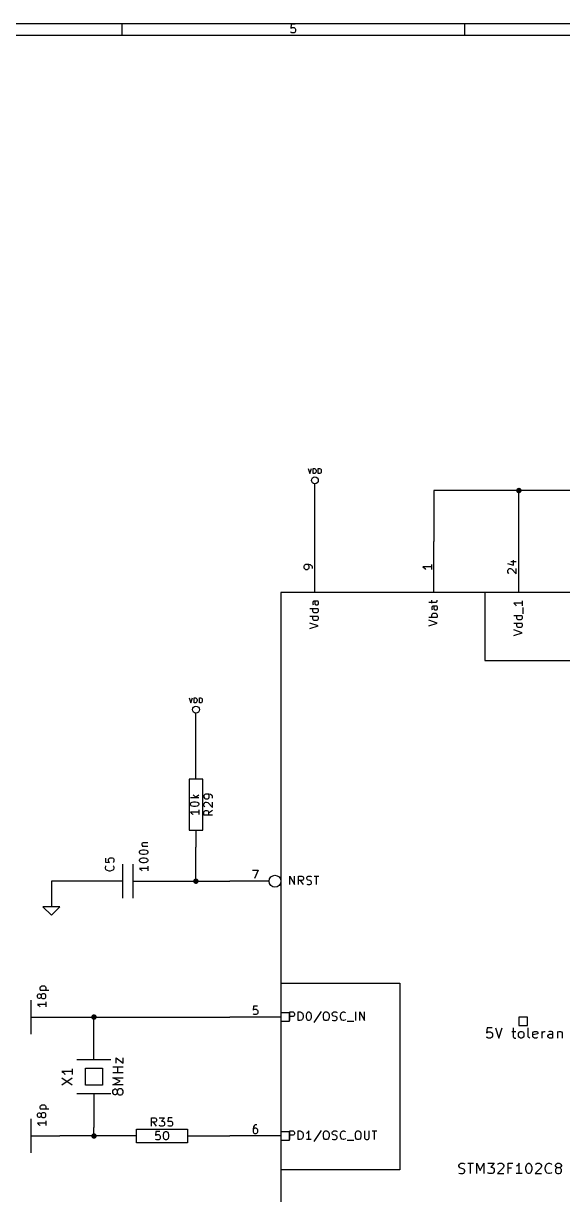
# Model space of a CAD drawing. Extents: x 4000 to 326700, y 4000 to 230000.
# Drawn here: x 78850 to 110570, y 161050 to 230000 of the extents above; entities that cross this region are included whole.
import ezdxf

# ---------------------------------------------------------------- set-up
doc = ezdxf.new("R2010")
doc.units = 0
for name, color, linetype in [('BLACK', 1, 'CONTINUOUS'), ('CYAN', 4, 'CONTINUOUS'), ('GREEN', 3, 'CONTINUOUS'), ('LIGHTYELLOW', 24, 'CONTINUOUS'), ('RED', 5, 'CONTINUOUS')]:
    doc.layers.add(name, color=color, linetype=linetype)

msp = doc.modelspace()

# ---------------------------------------------------------------- linework, layer by layer
at = {"layer": 'BLACK'}
for p, q in [((4000, 230000), (326700, 230000)), ((84640, 230000), (84640, 229300)), ((94600, 229950), (94580, 229710)), ((94580, 229710), (94600, 229730)), ((94840, 229950), (94600, 229950)), ((94600, 229730), (94650, 229760)), ((94650, 229760), (94770, 229760)), ((94770, 229760), (94810, 229730)), ((94810, 229730), (94840, 229710)), ((94840, 229710), (94860, 229660)), ((94860, 229660), (94860, 229540)), ((104800, 230000), (104800, 229300)), ((4700, 229300), (326000, 229300)), ((94600, 229470), (94580, 229500)), ((94650, 229450), (94600, 229470)), ((94770, 229450), (94650, 229450)), ((94810, 229470), (94770, 229450)), ((94840, 229500), (94810, 229470)), ((94860, 229540), (94840, 229500))]:
    msp.add_line(p, q, dxfattribs=at)
at = {"layer": 'CYAN'}
for p, q in [((95600, 203800), (95700, 203500)), ((95700, 203500), (95800, 203800)), ((95900, 203500), (95900, 203800)), ((95900, 203800), (95970, 203800)), ((95970, 203500), (95900, 203500)), ((95970, 203800), (96020, 203780)), ((96020, 203510), (95970, 203500)), ((96020, 203780), (96040, 203760)), ((96040, 203540), (96020, 203510)), ((96040, 203760), (96060, 203730)), ((96060, 203570), (96040, 203540)), ((96060, 203730), (96070, 203670)), ((96070, 203630), (96060, 203570)), ((96070, 203670), (96070, 203630)), ((96200, 203500), (96200, 203800)), ((96200, 203800), (96270, 203800)), ((96270, 203500), (96200, 203500)), ((96270, 203800), (96320, 203780)), ((96320, 203510), (96270, 203500)), ((96320, 203780), (96340, 203760)), ((96340, 203540), (96320, 203510)), ((96340, 203760), (96360, 203730)), ((96360, 203570), (96340, 203540)), ((96360, 203730), (96370, 203670)), ((96370, 203630), (96360, 203570)), ((96370, 203670), (96370, 203630)), ((95890, 195960), (95870, 195910)), ((95870, 195910), (95870, 195820)), ((95870, 195820), (95890, 195770)), ((95940, 195980), (95890, 195960)), ((96200, 195980), (95940, 195980)), ((96010, 195940), (95990, 195980)), ((96010, 195820), (96010, 195940)), ((96040, 195770), (96010, 195820)), ((96180, 195980), (96200, 195940)), ((96200, 195820), (96180, 195770)), ((96200, 195940), (96200, 195820)), ((102700, 195930), (103130, 195930)), ((102870, 195860), (102870, 196050)), ((103130, 195930), (103180, 195950)), ((103180, 195950), (103200, 196000)), ((103200, 196000), (103200, 196050)), ((108200, 195860), (107700, 195860)), ((107700, 195860), (107770, 195810)), ((108200, 196000), (108200, 195720)), ((96200, 195530), (95700, 195530)), ((95870, 195490), (95890, 195530)), ((95870, 195390), (95870, 195490)), ((95890, 195340), (95870, 195390)), ((95920, 195320), (95890, 195340)), ((95960, 195300), (95920, 195320)), ((96110, 195300), (95960, 195300)), ((96080, 195750), (96040, 195770)), ((96130, 195750), (96080, 195750)), ((96150, 195320), (96110, 195300)), ((96180, 195770), (96130, 195750)), ((96180, 195340), (96150, 195320)), ((96180, 195530), (96200, 195490)), ((96200, 195390), (96180, 195340)), ((96200, 195490), (96200, 195390)), ((102890, 195670), (102870, 195620)), ((102870, 195620), (102870, 195530)), ((102870, 195530), (102890, 195480)), ((102870, 195170), (102890, 195220)), ((102870, 195080), (102870, 195170)), ((102940, 195690), (102890, 195670)), ((102890, 195220), (102920, 195240)), ((102920, 195240), (102960, 195270)), ((103200, 195690), (102940, 195690)), ((102960, 195270), (103110, 195270)), ((103010, 195650), (102990, 195690)), ((103010, 195530), (103010, 195650)), ((103040, 195480), (103010, 195530)), ((103080, 195460), (103040, 195480)), ((103130, 195460), (103080, 195460)), ((103110, 195270), (103150, 195240)), ((103180, 195480), (103130, 195460)), ((103150, 195240), (103180, 195220)), ((103180, 195690), (103200, 195650)), ((103200, 195530), (103180, 195480)), ((103180, 195220), (103200, 195170)), ((103200, 195650), (103200, 195530)), ((103200, 195170), (103200, 195080)), ((107770, 195810), (107820, 195760)), ((107820, 195760), (107850, 195720)), ((108250, 195240), (108250, 195620)), ((96200, 195080), (95700, 195080)), ((96200, 194530), (95700, 194700)), ((95700, 194370), (96200, 194530)), ((95870, 195040), (95890, 195080)), ((95870, 194940), (95870, 195040)), ((95890, 194890), (95870, 194940)), ((95920, 194870), (95890, 194890)), ((95960, 194850), (95920, 194870)), ((96110, 194850), (95960, 194850)), ((96150, 194870), (96110, 194850)), ((96180, 194890), (96150, 194870)), ((96180, 195080), (96200, 195040)), ((96200, 194940), (96180, 194890)), ((96200, 195040), (96200, 194940)), ((103200, 195030), (102700, 195030)), ((103200, 194690), (102700, 194860)), ((102700, 194530), (103200, 194690)), ((102890, 195030), (102870, 195080)), ((103200, 195080), (103180, 195030)), ((108200, 195120), (107700, 195120)), ((108200, 194670), (107700, 194670)), ((107870, 195080), (107890, 195120)), ((107870, 194980), (107870, 195080)), ((107890, 194930), (107870, 194980)), ((107870, 194630), (107890, 194670)), ((107870, 194530), (107870, 194630)), ((107890, 194480), (107870, 194530)), ((107920, 194910), (107890, 194930)), ((107920, 194460), (107890, 194480)), ((107960, 194890), (107920, 194910)), ((107960, 194440), (107920, 194460)), ((108110, 194890), (107960, 194890)), ((108110, 194440), (107960, 194440)), ((108150, 194910), (108110, 194890)), ((108150, 194460), (108110, 194440)), ((108180, 194930), (108150, 194910)), ((108180, 194480), (108150, 194460)), ((108180, 195120), (108200, 195080)), ((108200, 194980), (108180, 194930)), ((108180, 194670), (108200, 194630)), ((108200, 194530), (108180, 194480)), ((108200, 195080), (108200, 194980)), ((108200, 194630), (108200, 194530)), ((108200, 194120), (107700, 194290)), ((107700, 193960), (108200, 194120)), ((88600, 190300), (88700, 190000)), ((88700, 190000), (88800, 190300)), ((88900, 190000), (88900, 190300)), ((88900, 190300), (88970, 190300)), ((88970, 190000), (88900, 190000)), ((88970, 190300), (89020, 190280)), ((89020, 190010), (88970, 190000)), ((89020, 190280), (89040, 190260)), ((89040, 190040), (89020, 190010)), ((89040, 190260), (89060, 190230)), ((89060, 190070), (89040, 190040)), ((89060, 190230), (89070, 190170)), ((89070, 190130), (89060, 190070)), ((89070, 190170), (89070, 190130)), ((89200, 190000), (89200, 190300)), ((89200, 190300), (89270, 190300)), ((89270, 190000), (89200, 190000)), ((89270, 190300), (89320, 190280)), ((89320, 190010), (89270, 190000)), ((89320, 190280), (89340, 190260)), ((89340, 190040), (89320, 190010)), ((89340, 190260), (89360, 190230)), ((89360, 190070), (89340, 190040)), ((89360, 190230), (89370, 190170)), ((89370, 190130), (89360, 190070)), ((89370, 190170), (89370, 190130)), ((89170, 184400), (88670, 184400)), ((88670, 184060), (88700, 184110)), ((88700, 184110), (88720, 184130)), ((88720, 184130), (88770, 184160)), ((88770, 184160), (88860, 184180)), ((88840, 184590), (89030, 184400)), ((88860, 184180), (88980, 184180)), ((88980, 184450), (89170, 184590)), ((88980, 184180), (89080, 184160)), ((89080, 184160), (89120, 184130)), ((89120, 184130), (89150, 184110)), ((89150, 184110), (89170, 184060)), ((89500, 184580), (89470, 184540)), ((89470, 184540), (89470, 184440)), ((89470, 184440), (89500, 184390)), ((89470, 184060), (89500, 184100)), ((89520, 184610), (89500, 184580)), ((89500, 184390), (89520, 184370)), ((89500, 184100), (89520, 184130)), ((89570, 184630), (89520, 184610)), ((89520, 184370), (89570, 184350)), ((89520, 184130), (89570, 184150)), ((89760, 184630), (89570, 184630)), ((89570, 184350), (89690, 184350)), ((89570, 184150), (89620, 184150)), ((89620, 184150), (89690, 184130)), ((89730, 184610), (89690, 184630)), ((89690, 184350), (89730, 184370)), ((89690, 184130), (89970, 183840)), ((89760, 184580), (89730, 184610)), ((89730, 184370), (89760, 184390)), ((89850, 184610), (89760, 184630)), ((89780, 184540), (89760, 184580)), ((89760, 184390), (89780, 184440)), ((89780, 184440), (89780, 184540)), ((89920, 184560), (89850, 184610)), ((89950, 184540), (89920, 184560)), ((89970, 184490), (89950, 184540)), ((89970, 184390), (89970, 184490)), ((89970, 183840), (89970, 184150)), ((88670, 184010), (88670, 184060)), ((88700, 183970), (88670, 184010)), ((89170, 183560), (88670, 183560)), ((88670, 183560), (88740, 183510)), ((88720, 183940), (88700, 183970)), ((88770, 183920), (88720, 183940)), ((88740, 183510), (88790, 183460)), ((88860, 183900), (88770, 183920)), ((88790, 183460), (88820, 183420)), ((88980, 183900), (88860, 183900)), ((89080, 183920), (88980, 183900)), ((89120, 183940), (89080, 183920)), ((89150, 183970), (89120, 183940)), ((89170, 184010), (89150, 183970)), ((89170, 184060), (89170, 184010)), ((89170, 183700), (89170, 183420)), ((89470, 183940), (89470, 184060)), ((89500, 183890), (89470, 183940)), ((89470, 183580), (89500, 183630)), ((89470, 183390), (89470, 183580)), ((89520, 183870), (89500, 183890)), ((89500, 183630), (89520, 183650)), ((89520, 183650), (89570, 183670)), ((89570, 183670), (89640, 183670)), ((89640, 183670), (89690, 183650)), ((89690, 183650), (89710, 183630)), ((89710, 183630), (89730, 183580)), ((89970, 183670), (89730, 183510)), ((89730, 183580), (89730, 183390)), ((89970, 183390), (89470, 183390)), ((85770, 181330), (85860, 181350)), ((85840, 181710), (85860, 181760)), ((85840, 181640), (85840, 181710)), ((85860, 181590), (85840, 181640)), ((85840, 181570), (86170, 181570)), ((85860, 181760), (85910, 181780)), ((85890, 181570), (85860, 181590)), ((85860, 181350), (85980, 181350)), ((85910, 181780), (86170, 181780)), ((85980, 181350), (86080, 181330)), ((83670, 180860), (83670, 180620)), ((83860, 180790), (83890, 180830)), ((83860, 180670), (83860, 180790)), ((83890, 180620), (83860, 180670)), ((83890, 180830), (83910, 180860)), ((83910, 180860), (83960, 180880)), ((83960, 180880), (84080, 180880)), ((84080, 180880), (84120, 180860)), ((84120, 180860), (84150, 180830)), ((84150, 180830), (84170, 180790)), ((84170, 180670), (84150, 180620)), ((84170, 180790), (84170, 180670)), ((85670, 181230), (85700, 181280)), ((85670, 181180), (85670, 181230)), ((85700, 181140), (85670, 181180)), ((85670, 180750), (85700, 180800)), ((85670, 180700), (85670, 180750)), ((85700, 180660), (85670, 180700)), ((85700, 181280), (85720, 181300)), ((85720, 181110), (85700, 181140)), ((85700, 180800), (85720, 180820)), ((85720, 180630), (85700, 180660)), ((85720, 181300), (85770, 181330)), ((85770, 181090), (85720, 181110)), ((85720, 180820), (85770, 180850)), ((85860, 181070), (85770, 181090)), ((85770, 180850), (85860, 180870)), ((85980, 181070), (85860, 181070)), ((85860, 180870), (85980, 180870)), ((86080, 181090), (85980, 181070)), ((85980, 180870), (86080, 180850)), ((86080, 181330), (86120, 181300)), ((86120, 181110), (86080, 181090)), ((86080, 180850), (86120, 180820)), ((86120, 181300), (86150, 181280)), ((86150, 181140), (86120, 181110)), ((86120, 180820), (86150, 180800)), ((86150, 180660), (86120, 180630)), ((86150, 181280), (86170, 181230)), ((86170, 181180), (86150, 181140)), ((86150, 180800), (86170, 180750)), ((86170, 180700), (86150, 180660)), ((86170, 181230), (86170, 181180)), ((86170, 180750), (86170, 180700)), ((83670, 180620), (83910, 180600)), ((83670, 180310), (83700, 180380)), ((83670, 180260), (83670, 180310)), ((83700, 180190), (83670, 180260)), ((83700, 180380), (83720, 180400)), ((83740, 180140), (83700, 180190)), ((83790, 180120), (83740, 180140)), ((83890, 180100), (83790, 180120)), ((83910, 180600), (83890, 180620)), ((83960, 180100), (83890, 180100)), ((84050, 180120), (83960, 180100)), ((84100, 180140), (84050, 180120)), ((84150, 180190), (84100, 180140)), ((84150, 180620), (84120, 180600)), ((84120, 180400), (84150, 180380)), ((84150, 180380), (84170, 180310)), ((84170, 180260), (84150, 180190)), ((84170, 180310), (84170, 180260)), ((86170, 180250), (85670, 180250)), ((85670, 180250), (85740, 180200)), ((85770, 180610), (85720, 180630)), ((85740, 180200), (85790, 180150)), ((85860, 180590), (85770, 180610)), ((85790, 180150), (85820, 180110)), ((85980, 180590), (85860, 180590)), ((86080, 180610), (85980, 180590)), ((86120, 180630), (86080, 180610)), ((86170, 180390), (86170, 180110)), ((94520, 179300), (94520, 179800)), ((94520, 179800), (94800, 179300)), ((94800, 179300), (94800, 179800)), ((95040, 179300), (95040, 179800)), ((95040, 179800), (95230, 179800)), ((95230, 179540), (95040, 179540)), ((95320, 179300), (95160, 179540)), ((95230, 179800), (95280, 179770)), ((95280, 179560), (95230, 179540)), ((95280, 179770), (95300, 179750)), ((95300, 179580), (95280, 179560)), ((95300, 179750), (95320, 179700)), ((95320, 179630), (95300, 179580)), ((95320, 179700), (95320, 179630)), ((95520, 179700), (95540, 179750)), ((95520, 179650), (95520, 179700)), ((95540, 179610), (95520, 179650)), ((95520, 179320), (95590, 179300)), ((95540, 179750), (95560, 179770)), ((95560, 179580), (95540, 179610)), ((95560, 179770), (95610, 179800)), ((95610, 179560), (95560, 179580)), ((95590, 179300), (95710, 179300)), ((95610, 179800), (95730, 179800)), ((95710, 179540), (95610, 179560)), ((95750, 179510), (95710, 179540)), ((95710, 179300), (95750, 179320)), ((95730, 179800), (95800, 179770)), ((95780, 179490), (95750, 179510)), ((95750, 179320), (95780, 179350)), ((95800, 179440), (95780, 179490)), ((95780, 179350), (95800, 179390)), ((95800, 179390), (95800, 179440)), ((95950, 179800), (96230, 179800)), ((96090, 179300), (96090, 179800)), ((79840, 173230), (79860, 173280)), ((79840, 173140), (79840, 173230)), ((79860, 173090), (79840, 173140)), ((79840, 173090), (80340, 173090)), ((79860, 173280), (79890, 173300)), ((79890, 173300), (79930, 173330)), ((79930, 173330), (80080, 173330)), ((80080, 173330), (80120, 173300)), ((80120, 173300), (80150, 173280)), ((80150, 173280), (80170, 173230)), ((80170, 173140), (80150, 173090)), ((80170, 173230), (80170, 173140)), ((79670, 172780), (79700, 172820)), ((79670, 172680), (79670, 172780)), ((79700, 172630), (79670, 172680)), ((79700, 172820), (79720, 172850)), ((79720, 172610), (79700, 172630)), ((79720, 172850), (79770, 172870)), ((79770, 172590), (79720, 172610)), ((79770, 172870), (79790, 172870)), ((79790, 172590), (79770, 172590)), ((79790, 172870), (79840, 172850)), ((79840, 172610), (79790, 172590)), ((79840, 172850), (79860, 172820)), ((79860, 172630), (79840, 172610)), ((79860, 172820), (79890, 172780)), ((79890, 172680), (79860, 172630)), ((79910, 172820), (79890, 172780)), ((79890, 172780), (79890, 172680)), ((79890, 172680), (79910, 172630)), ((79930, 172850), (79910, 172820)), ((79910, 172630), (79930, 172610)), ((79980, 172870), (79930, 172850)), ((79930, 172610), (79980, 172590)), ((80080, 172870), (79980, 172870)), ((79980, 172590), (80080, 172590)), ((80120, 172850), (80080, 172870)), ((80080, 172590), (80120, 172610)), ((80150, 172820), (80120, 172850)), ((80120, 172610), (80150, 172630)), ((80170, 172780), (80150, 172820)), ((80150, 172630), (80170, 172680)), ((80170, 172680), (80170, 172780)), ((80170, 172390), (80170, 172110)), ((80170, 172250), (79670, 172250)), ((79670, 172250), (79740, 172200)), ((79740, 172200), (79790, 172150)), ((79790, 172150), (79820, 172110)), ((94520, 171300), (94520, 171800)), ((94520, 171800), (94710, 171800)), ((94710, 171800), (94760, 171770)), ((94760, 171770), (94780, 171750)), ((94780, 171750), (94800, 171700)), ((94800, 171700), (94800, 171630)), ((95020, 171300), (95020, 171800)), ((95020, 171800), (95140, 171800)), ((95140, 171800), (95210, 171770)), ((95210, 171770), (95260, 171730)), ((95260, 171730), (95280, 171680)), ((95500, 171610), (95520, 171700)), ((95520, 171700), (95540, 171750)), ((95540, 171750), (95570, 171770)), ((95570, 171770), (95610, 171800)), ((95610, 171800), (95660, 171800)), ((95660, 171800), (95710, 171770)), ((95710, 171770), (95730, 171750)), ((95730, 171750), (95760, 171700)), ((95760, 171700), (95780, 171610)), ((96360, 171820), (95930, 171180)), ((96500, 171630), (96520, 171730)), ((96520, 171730), (96570, 171770)), ((96570, 171770), (96610, 171800)), ((96610, 171800), (96710, 171800)), ((96710, 171800), (96760, 171770)), ((96760, 171770), (96800, 171730)), ((96800, 171730), (96830, 171630)), ((97020, 171700), (97040, 171750)), ((97020, 171650), (97020, 171700)), ((97040, 171750), (97060, 171770)), ((97060, 171770), (97110, 171800)), ((97110, 171800), (97230, 171800)), ((97230, 171800), (97300, 171770)), ((97520, 171680), (97540, 171730)), ((97540, 171730), (97590, 171770)), ((97590, 171770), (97660, 171800)), ((97660, 171800), (97710, 171800)), ((97710, 171800), (97780, 171770)), ((97780, 171770), (97800, 171750)), ((98400, 171300), (98400, 171800)), ((98640, 171300), (98640, 171800)), ((98640, 171800), (98920, 171300)), ((98920, 171300), (98920, 171800)), ((94710, 171540), (94520, 171540)), ((94760, 171560), (94710, 171540)), ((94780, 171580), (94760, 171560)), ((94800, 171630), (94780, 171580)), ((95140, 171300), (95020, 171300)), ((95210, 171320), (95140, 171300)), ((95260, 171370), (95210, 171320)), ((95280, 171420), (95260, 171370)), ((95280, 171680), (95300, 171580)), ((95300, 171510), (95280, 171420)), ((95300, 171580), (95300, 171510)), ((95500, 171490), (95500, 171610)), ((95520, 171390), (95500, 171490)), ((95540, 171350), (95520, 171390)), ((95570, 171320), (95540, 171350)), ((95610, 171300), (95570, 171320)), ((95660, 171300), (95610, 171300)), ((95710, 171320), (95660, 171300)), ((95730, 171350), (95710, 171320)), ((95760, 171390), (95730, 171350)), ((95780, 171490), (95760, 171390)), ((95780, 171610), (95780, 171490)), ((96500, 171460), (96500, 171630)), ((96520, 171370), (96500, 171460)), ((96570, 171320), (96520, 171370)), ((96610, 171300), (96570, 171320)), ((96710, 171300), (96610, 171300)), ((96760, 171320), (96710, 171300)), ((96800, 171370), (96760, 171320)), ((96830, 171460), (96800, 171370)), ((96830, 171630), (96830, 171460)), ((97040, 171610), (97020, 171650)), ((97020, 171320), (97090, 171300)), ((97060, 171580), (97040, 171610)), ((97110, 171560), (97060, 171580)), ((97090, 171300), (97210, 171300)), ((97210, 171540), (97110, 171560)), ((97250, 171510), (97210, 171540)), ((97210, 171300), (97250, 171320)), ((97280, 171490), (97250, 171510)), ((97250, 171320), (97280, 171350)), ((97300, 171440), (97280, 171490)), ((97280, 171350), (97300, 171390)), ((97300, 171390), (97300, 171440)), ((97500, 171580), (97520, 171680)), ((97500, 171510), (97500, 171580)), ((97520, 171420), (97500, 171510)), ((97540, 171370), (97520, 171420)), ((97590, 171320), (97540, 171370)), ((97660, 171300), (97590, 171320)), ((97710, 171300), (97660, 171300)), ((97780, 171320), (97710, 171300)), ((97800, 171350), (97780, 171320)), ((97900, 171250), (98280, 171250)), ((84310, 168790), (84310, 169100)), ((84310, 169100), (84710, 168790)), ((84710, 168790), (84710, 169100)), ((81710, 168290), (81110, 168290)), ((81110, 168290), (81200, 168230)), ((81710, 168460), (81710, 168110)), ((84710, 168560), (84110, 168560)), ((84400, 168210), (84400, 168560)), ((81110, 167520), (81710, 167920)), ((81110, 167920), (81710, 167520)), ((81200, 168230), (81260, 168170)), ((81260, 168170), (81280, 168110)), ((84710, 168210), (84110, 168210)), ((84540, 167720), (84110, 167920)), ((84110, 167920), (84710, 167920)), ((84110, 167520), (84540, 167720)), ((84710, 167520), (84110, 167520)), ((84110, 167150), (84140, 167210)), ((84110, 167040), (84110, 167150)), ((84140, 166980), (84110, 167040)), ((84140, 167210), (84170, 167240)), ((84170, 166950), (84140, 166980)), ((84170, 167240), (84230, 167270)), ((84230, 166920), (84170, 166950)), ((84230, 167270), (84260, 167270)), ((84260, 166920), (84230, 166920)), ((84260, 167270), (84310, 167240)), ((84310, 166950), (84260, 166920)), ((84310, 167240), (84340, 167210)), ((84340, 166980), (84310, 166950)), ((84340, 167210), (84370, 167150)), ((84370, 167040), (84340, 166980)), ((84400, 167210), (84370, 167150)), ((84370, 167150), (84370, 167040)), ((84370, 167040), (84400, 166980)), ((84430, 167240), (84400, 167210)), ((84400, 166980), (84430, 166950)), ((84480, 167270), (84430, 167240)), ((84430, 166950), (84480, 166920)), ((84600, 167270), (84480, 167270)), ((84480, 166920), (84600, 166920)), ((84660, 167240), (84600, 167270)), ((84600, 166920), (84660, 166950)), ((84680, 167210), (84660, 167240)), ((84660, 166950), (84680, 166980)), ((84710, 167150), (84680, 167210)), ((84680, 166980), (84710, 167040)), ((84710, 167040), (84710, 167150)), ((79840, 166230), (79860, 166280)), ((79840, 166140), (79840, 166230)), ((79860, 166280), (79890, 166300)), ((79890, 166300), (79930, 166330)), ((79930, 166330), (80080, 166330)), ((80080, 166330), (80120, 166300)), ((80120, 166300), (80150, 166280)), ((80150, 166280), (80170, 166230)), ((80170, 166230), (80170, 166140)), ((79670, 165780), (79700, 165820)), ((79670, 165680), (79670, 165780)), ((79700, 165630), (79670, 165680)), ((79700, 165820), (79720, 165850)), ((79720, 165610), (79700, 165630)), ((79720, 165850), (79770, 165870)), ((79770, 165590), (79720, 165610)), ((79770, 165870), (79790, 165870)), ((79790, 165590), (79770, 165590)), ((79790, 165870), (79840, 165850)), ((79840, 165610), (79790, 165590)), ((79860, 166090), (79840, 166140)), ((79840, 166090), (80340, 166090)), ((79840, 165850), (79860, 165820)), ((79860, 165630), (79840, 165610)), ((79860, 165820), (79890, 165780)), ((79890, 165680), (79860, 165630)), ((79910, 165820), (79890, 165780)), ((79890, 165780), (79890, 165680)), ((79890, 165680), (79910, 165630)), ((79930, 165850), (79910, 165820)), ((79910, 165630), (79930, 165610)), ((79980, 165870), (79930, 165850)), ((79930, 165610), (79980, 165590)), ((80080, 165870), (79980, 165870)), ((79980, 165590), (80080, 165590)), ((80120, 165850), (80080, 165870)), ((80080, 165590), (80120, 165610)), ((80150, 165820), (80120, 165850)), ((80120, 165610), (80150, 165630)), ((80170, 166140), (80150, 166090)), ((80170, 165780), (80150, 165820)), ((80150, 165630), (80170, 165680)), ((80170, 165680), (80170, 165780)), ((86390, 165070), (86390, 165570)), ((86390, 165570), (86580, 165570)), ((86580, 165570), (86630, 165540)), ((86630, 165540), (86650, 165520)), ((86650, 165520), (86670, 165470)), ((86840, 165570), (87150, 165570)), ((87150, 165570), (86980, 165380)), ((87370, 165570), (87350, 165330)), ((87610, 165570), (87370, 165570)), ((80170, 165250), (79670, 165250)), ((79670, 165250), (79740, 165200)), ((79740, 165200), (79790, 165150)), ((79790, 165150), (79820, 165110)), ((80170, 165390), (80170, 165110)), ((86580, 165310), (86390, 165310)), ((86670, 165070), (86510, 165310)), ((86630, 165330), (86580, 165310)), ((86650, 165350), (86630, 165330)), ((86670, 165400), (86650, 165350)), ((86670, 165470), (86670, 165400)), ((86870, 165090), (86840, 165120)), ((86910, 165070), (86870, 165090)), ((87060, 165070), (86910, 165070)), ((86980, 165380), (87060, 165380)), ((87060, 165380), (87100, 165350)), ((87100, 165090), (87060, 165070)), ((87100, 165350), (87130, 165330)), ((87130, 165120), (87100, 165090)), ((87130, 165330), (87150, 165280)), ((87150, 165160), (87130, 165120)), ((87150, 165280), (87150, 165160)), ((87350, 165330), (87370, 165350)), ((87370, 165090), (87350, 165120)), ((87370, 165350), (87420, 165380)), ((87420, 165070), (87370, 165090)), ((87420, 165380), (87540, 165380)), ((87540, 165070), (87420, 165070)), ((87540, 165380), (87580, 165350)), ((87580, 165090), (87540, 165070)), ((87580, 165350), (87610, 165330)), ((87610, 165120), (87580, 165090)), ((87610, 165330), (87630, 165280)), ((87630, 165160), (87610, 165120)), ((87630, 165280), (87630, 165160)), ((94520, 164300), (94520, 164800)), ((94520, 164800), (94710, 164800)), ((94710, 164800), (94760, 164770)), ((95020, 164300), (95020, 164800)), ((95020, 164800), (95140, 164800)), ((95140, 164800), (95210, 164770)), ((95640, 164800), (95590, 164730)), ((95640, 164300), (95640, 164800)), ((96360, 164820), (95930, 164180)), ((96570, 164770), (96610, 164800)), ((96610, 164800), (96710, 164800)), ((96710, 164800), (96760, 164770)), ((97060, 164770), (97110, 164800)), ((97110, 164800), (97230, 164800)), ((97230, 164800), (97300, 164770)), ((97590, 164770), (97660, 164800)), ((97660, 164800), (97710, 164800)), ((97710, 164800), (97780, 164770)), ((98450, 164770), (98490, 164800)), ((98490, 164800), (98590, 164800)), ((98590, 164800), (98640, 164770)), ((98920, 164800), (98920, 164390)), ((99200, 164390), (99200, 164800)), ((99370, 164800), (99650, 164800)), ((99510, 164300), (99510, 164800)), ((86640, 164770), (86620, 164530)), ((86620, 164530), (86640, 164550)), ((86640, 164290), (86620, 164320)), ((86880, 164770), (86640, 164770)), ((86640, 164550), (86690, 164580)), ((86690, 164270), (86640, 164290)), ((86690, 164580), (86810, 164580)), ((86810, 164270), (86690, 164270)), ((86810, 164580), (86850, 164550)), ((86850, 164290), (86810, 164270)), ((86850, 164550), (86880, 164530)), ((86880, 164320), (86850, 164290)), ((86880, 164530), (86900, 164480)), ((86900, 164360), (86880, 164320)), ((86900, 164480), (86900, 164360)), ((87100, 164580), (87120, 164670)), ((87100, 164460), (87100, 164580)), ((87120, 164360), (87100, 164460)), ((87120, 164670), (87140, 164720)), ((87140, 164320), (87120, 164360)), ((87140, 164720), (87170, 164740)), ((87170, 164290), (87140, 164320)), ((87170, 164740), (87210, 164770)), ((87210, 164270), (87170, 164290)), ((87210, 164770), (87260, 164770)), ((87260, 164270), (87210, 164270)), ((87260, 164770), (87310, 164740)), ((87310, 164290), (87260, 164270)), ((87310, 164740), (87330, 164720)), ((87330, 164320), (87310, 164290)), ((87330, 164720), (87360, 164670)), ((87360, 164360), (87330, 164320)), ((87360, 164670), (87380, 164580)), ((87380, 164460), (87360, 164360)), ((87380, 164580), (87380, 164460)), ((94710, 164540), (94520, 164540)), ((94760, 164560), (94710, 164540)), ((94760, 164770), (94780, 164750)), ((94780, 164580), (94760, 164560)), ((94780, 164750), (94800, 164700)), ((94800, 164630), (94780, 164580)), ((94800, 164700), (94800, 164630)), ((95140, 164300), (95020, 164300)), ((95210, 164320), (95140, 164300)), ((95210, 164770), (95260, 164730)), ((95260, 164370), (95210, 164320)), ((95260, 164730), (95280, 164680)), ((95280, 164420), (95260, 164370)), ((95280, 164680), (95300, 164580)), ((95300, 164510), (95280, 164420)), ((95300, 164580), (95300, 164510)), ((95540, 164680), (95500, 164650)), ((95780, 164300), (95500, 164300)), ((95590, 164730), (95540, 164680)), ((96500, 164630), (96520, 164730)), ((96500, 164460), (96500, 164630)), ((96520, 164370), (96500, 164460)), ((96520, 164730), (96570, 164770)), ((96570, 164320), (96520, 164370)), ((96610, 164300), (96570, 164320)), ((96710, 164300), (96610, 164300)), ((96760, 164320), (96710, 164300)), ((96760, 164770), (96800, 164730)), ((96800, 164370), (96760, 164320)), ((96800, 164730), (96830, 164630)), ((96830, 164460), (96800, 164370)), ((96830, 164630), (96830, 164460)), ((97020, 164700), (97040, 164750)), ((97020, 164650), (97020, 164700)), ((97040, 164610), (97020, 164650)), ((97020, 164320), (97090, 164300)), ((97040, 164750), (97060, 164770)), ((97060, 164580), (97040, 164610)), ((97110, 164560), (97060, 164580)), ((97090, 164300), (97210, 164300)), ((97210, 164540), (97110, 164560)), ((97250, 164510), (97210, 164540)), ((97210, 164300), (97250, 164320)), ((97280, 164490), (97250, 164510)), ((97250, 164320), (97280, 164350)), ((97300, 164440), (97280, 164490)), ((97280, 164350), (97300, 164390)), ((97300, 164390), (97300, 164440)), ((97500, 164580), (97520, 164680)), ((97500, 164510), (97500, 164580)), ((97520, 164420), (97500, 164510)), ((97520, 164680), (97540, 164730)), ((97540, 164370), (97520, 164420)), ((97540, 164730), (97590, 164770)), ((97590, 164320), (97540, 164370)), ((97660, 164300), (97590, 164320)), ((97710, 164300), (97660, 164300)), ((97780, 164320), (97710, 164300)), ((97780, 164770), (97800, 164750)), ((97800, 164350), (97780, 164320)), ((97900, 164250), (98280, 164250)), ((98380, 164630), (98400, 164730)), ((98380, 164460), (98380, 164630)), ((98400, 164370), (98380, 164460)), ((98400, 164730), (98450, 164770)), ((98450, 164320), (98400, 164370)), ((98490, 164300), (98450, 164320)), ((98590, 164300), (98490, 164300)), ((98640, 164320), (98590, 164300)), ((98640, 164770), (98680, 164730)), ((98680, 164370), (98640, 164320)), ((98680, 164730), (98710, 164630)), ((98710, 164460), (98680, 164370)), ((98710, 164630), (98710, 164460)), ((98920, 164390), (98940, 164350)), ((98940, 164350), (98970, 164320)), ((98970, 164320), (99010, 164300)), ((99010, 164300), (99110, 164300)), ((99110, 164300), (99160, 164320)), ((99160, 164320), (99180, 164350)), ((99180, 164350), (99200, 164390)), ((104470, 162770), (104500, 162830)), ((104470, 162720), (104470, 162770)), ((104500, 162830), (104530, 162860)), ((104530, 162860), (104590, 162890)), ((104590, 162890), (104730, 162890)), ((104730, 162890), (104820, 162860)), ((104990, 162890), (105330, 162890)), ((105160, 162290), (105160, 162890)), ((105530, 162290), (105530, 162890)), ((105530, 162890), (105730, 162460)), ((105730, 162460), (105930, 162890)), ((105930, 162890), (105930, 162290)), ((106170, 162890), (106540, 162890)), ((106540, 162890), (106340, 162660)), ((106760, 162830), (106790, 162860)), ((106790, 162860), (106850, 162890)), ((106850, 162890), (106990, 162890)), ((106990, 162890), (107050, 162860)), ((107050, 162860), (107080, 162830)), ((107080, 162830), (107110, 162770)), ((107110, 162770), (107110, 162720)), ((107360, 162290), (107360, 162890)), ((107360, 162890), (107650, 162890)), ((107900, 162740), (107840, 162720)), ((107960, 162800), (107900, 162740)), ((108020, 162890), (107960, 162800)), ((108020, 162290), (108020, 162890)), ((108410, 162660), (108440, 162770)), ((108440, 162770), (108470, 162830)), ((108470, 162830), (108500, 162860)), ((108500, 162860), (108560, 162890)), ((108560, 162890), (108610, 162890)), ((108610, 162890), (108670, 162860)), ((108670, 162860), (108700, 162830)), ((108700, 162830), (108730, 162770)), ((108730, 162770), (108760, 162660)), ((108980, 162830), (109010, 162860)), ((109010, 162860), (109070, 162890)), ((109070, 162890), (109210, 162890)), ((109210, 162890), (109270, 162860)), ((109270, 162860), (109300, 162830)), ((109300, 162830), (109330, 162770)), ((109330, 162770), (109330, 162720)), ((109550, 162630), (109580, 162740)), ((109580, 162740), (109610, 162800)), ((109610, 162800), (109670, 162860)), ((109670, 162860), (109750, 162890)), ((109750, 162890), (109810, 162890)), ((109810, 162890), (109900, 162860)), ((109900, 162860), (109930, 162830)), ((110150, 162770), (110180, 162830)), ((110150, 162740), (110150, 162770)), ((110180, 162690), (110150, 162740)), ((110180, 162830), (110210, 162860)), ((110210, 162860), (110270, 162890)), ((110270, 162890), (110380, 162890)), ((110380, 162890), (110440, 162860)), ((110440, 162860), (110470, 162830)), ((110470, 162830), (110500, 162770)), ((110500, 162740), (110470, 162690)), ((110500, 162770), (110500, 162740)), ((104500, 162660), (104470, 162720)), ((104470, 162320), (104560, 162290)), ((104530, 162630), (104500, 162660)), ((104590, 162600), (104530, 162630)), ((104560, 162290), (104700, 162290)), ((104700, 162570), (104590, 162600)), ((104760, 162540), (104700, 162570)), ((104700, 162290), (104760, 162320)), ((104790, 162520), (104760, 162540)), ((104760, 162320), (104790, 162340)), ((104820, 162460), (104790, 162520)), ((104790, 162340), (104820, 162400)), ((104820, 162400), (104820, 162460)), ((106190, 162320), (106170, 162340)), ((106250, 162290), (106190, 162320)), ((106420, 162290), (106250, 162290)), ((106340, 162660), (106420, 162660)), ((106420, 162660), (106480, 162630)), ((106480, 162320), (106420, 162290)), ((106480, 162630), (106510, 162600)), ((106510, 162340), (106480, 162320)), ((106510, 162600), (106540, 162540)), ((106540, 162400), (106510, 162340)), ((106540, 162540), (106540, 162400)), ((107080, 162630), (106740, 162290)), ((106740, 162290), (107110, 162290)), ((107110, 162720), (107080, 162630)), ((107560, 162600), (107360, 162600)), ((108190, 162290), (107840, 162290)), ((108410, 162520), (108410, 162660)), ((108440, 162400), (108410, 162520)), ((108470, 162340), (108440, 162400)), ((108500, 162320), (108470, 162340)), ((108560, 162290), (108500, 162320)), ((108610, 162290), (108560, 162290)), ((108670, 162320), (108610, 162290)), ((108700, 162340), (108670, 162320)), ((108730, 162400), (108700, 162340)), ((108760, 162520), (108730, 162400)), ((108760, 162660), (108760, 162520)), ((109300, 162630), (108960, 162290)), ((108960, 162290), (109330, 162290)), ((109330, 162720), (109300, 162630)), ((109550, 162540), (109550, 162630)), ((109580, 162430), (109550, 162540)), ((109610, 162370), (109580, 162430)), ((109670, 162320), (109610, 162370)), ((109750, 162290), (109670, 162320)), ((109810, 162290), (109750, 162290)), ((109900, 162320), (109810, 162290)), ((109930, 162340), (109900, 162320)), ((110180, 162570), (110150, 162520)), ((110150, 162520), (110150, 162400)), ((110150, 162400), (110180, 162340)), ((110210, 162660), (110180, 162690)), ((110210, 162600), (110180, 162570)), ((110180, 162340), (110210, 162320)), ((110270, 162630), (110210, 162660)), ((110270, 162630), (110210, 162600)), ((110210, 162320), (110270, 162290)), ((110380, 162630), (110270, 162630)), ((110270, 162290), (110380, 162290)), ((110440, 162660), (110380, 162630)), ((110440, 162600), (110380, 162630)), ((110380, 162290), (110440, 162320)), ((110470, 162690), (110440, 162660)), ((110470, 162570), (110440, 162600)), ((110440, 162320), (110470, 162340)), ((110500, 162520), (110470, 162570)), ((110470, 162340), (110500, 162400)), ((110500, 162400), (110500, 162520))]:
    msp.add_line(p, q, dxfattribs=at)
at = {"layer": 'GREEN'}
for p, q in [((96000, 199500), (96000, 202500)), ((120000, 202500), (103000, 202500)), ((103000, 202500), (103000, 199500)), ((108000, 199500), (108000, 202500)), ((89000, 186500), (89000, 189000)), ((89000, 179500), (89000, 181500)), ((83000, 179500), (80500, 179500)), ((80500, 179500), (80500, 178000)), ((87000, 179500), (91000, 179500)), ((81000, 171500), (91000, 171500)), ((83000, 171000), (83000, 171500)), ((83000, 164500), (83000, 165000)), ((84500, 164500), (81000, 164500)), ((89500, 164500), (91000, 164500))]:
    msp.add_line(p, q, dxfattribs=at)
at = {"layer": 'GREEN', "const_width": 160}
for points in [[(107920, 202500, 1), (108080, 202500, 1)], [(88920, 179500, 1), (89080, 179500, 1)], [(82920, 171500, 1), (83080, 171500, 1)], [(82920, 164500, 1), (83080, 164500, 1)]]:
    msp.add_lwpolyline(points, format="xyb", close=True, dxfattribs=at)
at = {"layer": 'LIGHTYELLOW'}
for p, q in [((82500, 167500), (82500, 168500)), ((82500, 168500), (83500, 168500)), ((83500, 168500), (83500, 167500)), ((83500, 167500), (82500, 167500))]:
    msp.add_line(p, q, dxfattribs=at)
at = {"layer": 'RED'}
for p, q in [((96000, 202500), (96000, 202900)), ((96000, 196500), (96000, 199500)), ((103000, 196500), (103000, 199500)), ((108000, 196500), (108000, 199500)), ((95380, 198090), (95350, 198050)), ((95350, 198050), (95350, 197950)), ((95350, 197950), (95380, 197900)), ((95400, 198120), (95380, 198090)), ((95380, 197900), (95400, 197880)), ((95450, 198140), (95400, 198120)), ((95640, 198140), (95450, 198140)), ((95610, 198120), (95570, 198140)), ((95640, 198090), (95610, 198120)), ((95610, 197880), (95640, 197900)), ((95730, 198120), (95640, 198140)), ((95660, 198050), (95640, 198090)), ((95640, 197900), (95660, 197950)), ((95660, 197950), (95660, 198050)), ((95800, 198070), (95730, 198120)), ((95830, 198050), (95800, 198070)), ((95850, 198000), (95830, 198050)), ((95850, 197900), (95850, 198000)), ((102850, 198000), (102350, 198000)), ((102350, 198000), (102420, 197950)), ((102420, 197950), (102470, 197900)), ((102470, 197900), (102500, 197860)), ((102850, 198140), (102850, 197860)), ((107330, 198210), (107690, 198100)), ((107400, 197880), (107450, 197900)), ((107450, 197900), (107500, 197900)), ((107500, 197900), (107570, 197880)), ((107520, 198330), (107850, 198330)), ((107690, 198100), (107690, 198400)), ((107850, 197590), (107850, 197900)), ((95400, 197880), (95450, 197860)), ((95450, 197860), (95570, 197860)), ((95570, 197860), (95610, 197880)), ((107350, 197810), (107380, 197850)), ((107350, 197690), (107350, 197810)), ((107380, 197640), (107350, 197690)), ((107380, 197850), (107400, 197880)), ((107400, 197620), (107380, 197640)), ((107570, 197880), (107850, 197590)), ((94000, 196500), (94000, 113500)), ((134000, 196500), (94000, 196500)), ((106000, 196500), (106000, 192500)), ((106000, 192500), (122000, 192500)), ((89000, 189000), (89000, 189400)), ((89000, 185500), (89000, 186500)), ((88600, 185500), (88600, 182500)), ((89400, 185500), (88600, 185500)), ((89400, 182500), (89400, 185500)), ((88600, 182500), (89400, 182500)), ((89000, 182500), (89000, 181500)), ((84700, 178500), (84700, 180500)), ((85300, 178500), (85300, 180500)), ((92330, 180150), (92660, 180150)), ((92660, 180150), (92450, 179650)), ((84700, 179500), (83000, 179500)), ((85300, 179500), (87000, 179500)), ((93300, 179500), (91000, 179500)), ((80000, 178000), (80500, 177500)), ((81000, 178000), (80000, 178000)), ((80500, 177500), (81000, 178000)), ((94000, 173500), (101000, 173500)), ((101000, 173500), (101000, 162500)), ((79300, 170500), (79300, 172500)), ((92380, 172150), (92360, 171910)), ((92360, 171910), (92380, 171930)), ((92380, 171670), (92360, 171700)), ((92620, 172150), (92380, 172150)), ((92380, 171930), (92430, 171960)), ((92430, 171960), (92550, 171960)), ((92550, 171960), (92590, 171930)), ((92590, 171930), (92620, 171910)), ((92620, 171700), (92590, 171670)), ((92620, 171910), (92640, 171860)), ((92640, 171740), (92620, 171700)), ((92640, 171860), (92640, 171740)), ((94000, 171750), (94000, 171250)), ((94500, 171750), (94000, 171750)), ((94500, 171250), (94500, 171750)), ((79300, 171500), (81000, 171500)), ((83000, 169000), (83000, 171000)), ((94000, 171500), (91000, 171500)), ((92430, 171650), (92380, 171670)), ((92550, 171650), (92430, 171650)), ((92590, 171670), (92550, 171650)), ((94000, 171250), (94500, 171250)), ((108000, 171500), (108000, 171000)), ((108500, 171500), (108000, 171500)), ((108000, 171500), (108000, 171000)), ((108500, 171500), (108000, 171500)), ((108000, 171000), (108500, 171000)), ((108000, 171000), (108500, 171000)), ((108500, 171000), (108500, 171500)), ((108500, 171000), (108500, 171500)), ((106130, 170860), (106100, 170570)), ((106100, 170570), (106130, 170600)), ((106130, 170290), (106100, 170310)), ((106420, 170860), (106130, 170860)), ((106130, 170600), (106190, 170630)), ((106190, 170630), (106330, 170630)), ((106330, 170630), (106390, 170600)), ((106390, 170600), (106420, 170570)), ((106420, 170310), (106390, 170290)), ((106420, 170570), (106450, 170510)), ((106450, 170370), (106420, 170310)), ((106450, 170510), (106450, 170370)), ((106620, 170860), (106820, 170260)), ((106820, 170260), (107020, 170860)), ((107590, 170660), (107820, 170660)), ((107670, 170860), (107670, 170340)), ((107670, 170340), (107700, 170290)), ((107980, 170540), (108010, 170600)), ((107980, 170370), (107980, 170540)), ((108010, 170310), (107980, 170370)), ((108010, 170600), (108040, 170630)), ((108040, 170290), (108010, 170310)), ((108040, 170630), (108100, 170660)), ((108100, 170660), (108180, 170660)), ((108180, 170660), (108240, 170630)), ((108240, 170630), (108270, 170600)), ((108270, 170310), (108240, 170290)), ((108270, 170600), (108300, 170540)), ((108300, 170370), (108270, 170310)), ((108300, 170540), (108300, 170370)), ((108550, 170340), (108550, 170860)), ((108580, 170290), (108550, 170340)), ((108830, 170570), (108860, 170630)), ((108830, 170340), (108830, 170570)), ((109120, 170510), (108830, 170460)), ((108860, 170290), (108830, 170340)), ((108860, 170630), (108920, 170660)), ((108920, 170660), (109030, 170660)), ((109030, 170660), (109090, 170630)), ((109090, 170630), (109120, 170570)), ((109120, 170570), (109120, 170510)), ((109370, 170260), (109370, 170660)), ((109370, 170540), (109400, 170600)), ((109400, 170600), (109430, 170630)), ((109430, 170630), (109490, 170660)), ((109490, 170660), (109540, 170660)), ((109710, 170400), (109740, 170460)), ((109710, 170340), (109710, 170400)), ((109740, 170290), (109710, 170340)), ((109800, 170660), (109740, 170630)), ((109740, 170460), (109800, 170490)), ((109910, 170660), (109800, 170660)), ((109800, 170490), (109940, 170490)), ((109970, 170630), (109910, 170660)), ((109940, 170490), (110000, 170510)), ((110000, 170570), (109970, 170630)), ((110000, 170260), (110000, 170570)), ((110280, 170660), (110280, 170260)), ((110280, 170600), (110310, 170630)), ((110310, 170630), (110370, 170660)), ((110370, 170660), (110450, 170660)), ((110450, 170660), (110510, 170630)), ((110510, 170630), (110540, 170570)), ((110540, 170570), (110540, 170260)), ((106190, 170260), (106130, 170290)), ((106330, 170260), (106190, 170260)), ((106390, 170290), (106330, 170260)), ((107700, 170290), (107760, 170260)), ((107760, 170260), (107820, 170260)), ((108100, 170260), (108040, 170290)), ((108180, 170260), (108100, 170260)), ((108240, 170290), (108180, 170260)), ((108640, 170260), (108580, 170290)), ((108920, 170260), (108860, 170290)), ((109030, 170260), (108920, 170260)), ((109090, 170290), (109030, 170260)), ((109800, 170260), (109740, 170290)), ((109940, 170260), (109800, 170260)), ((110000, 170290), (109940, 170260)), ((82000, 169000), (84000, 169000)), ((82500, 167500), (82500, 168500)), ((82500, 168500), (83500, 168500)), ((83500, 168500), (83500, 167500)), ((82000, 167000), (84000, 167000)), ((83500, 167500), (82500, 167500)), ((83000, 167000), (83000, 165000)), ((79300, 163500), (79300, 165500)), ((85500, 164100), (85500, 164900)), ((85500, 164900), (88500, 164900)), ((88500, 164900), (88500, 164100)), ((92380, 165030), (92360, 164930)), ((92360, 164930), (92360, 164740)), ((92380, 164910), (92360, 164860)), ((92430, 165100), (92380, 165030)), ((92400, 164930), (92380, 164910)), ((92450, 164960), (92400, 164930)), ((92450, 165120), (92430, 165100)), ((92500, 165150), (92450, 165120)), ((92550, 164960), (92450, 164960)), ((92590, 165150), (92500, 165150)), ((92590, 164930), (92550, 164960)), ((92620, 164910), (92590, 164930)), ((92640, 164860), (92620, 164910)), ((92640, 164740), (92640, 164860)), ((79300, 164500), (81000, 164500)), ((85500, 164500), (84500, 164500)), ((88500, 164500), (89500, 164500)), ((94000, 164500), (91000, 164500)), ((92360, 164740), (92380, 164700)), ((92380, 164700), (92400, 164670)), ((92400, 164670), (92450, 164650)), ((92450, 164650), (92550, 164650)), ((92550, 164650), (92590, 164670)), ((92590, 164670), (92620, 164700)), ((92620, 164700), (92640, 164740)), ((94000, 164750), (94000, 164250)), ((94500, 164750), (94000, 164750)), ((94000, 164250), (94500, 164250)), ((94500, 164250), (94500, 164750)), ((88500, 164100), (85500, 164100)), ((101000, 162500), (94000, 162500))]:
    msp.add_line(p, q, dxfattribs=at)
for centre, radius in [((96000, 203100), 200), ((89000, 189600), 200), ((93650, 179500), 350)]:
    msp.add_circle(centre, radius, dxfattribs=at)

doc.saveas('drawing.dxf')
